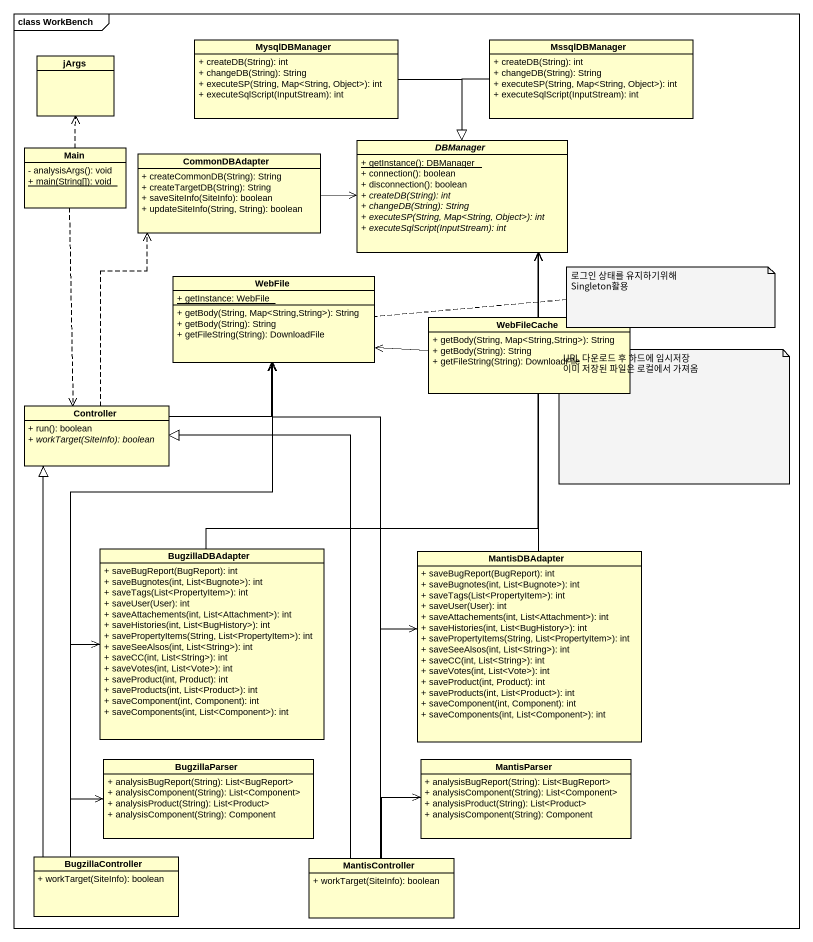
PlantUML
@startuml
mainframe class WorkBench
hide circle
hide empty members
skinparam classAttributeIconSize 0
class MysqlDBManager {
  + createDB(String): int
  + changeDB(String): String
  + executeSP(String, Map<String, Object>): int
  + executeSqlScript(InputStream): int
}
class MssqlDBManager {
  + createDB(String): int
  + changeDB(String): String
  + executeSP(String, Map<String, Object>): int
  + executeSqlScript(InputStream): int
}
class jArgs
class Main {
  - analysisArgs(): void
  {static} + main(String[]): void
}
class CommonDBAdapter {
  + createCommonDB(String): String
  + createTargetDB(String): String
  + saveSiteInfo(SiteInfo): boolean
  + updateSiteInfo(String, String): boolean
}
abstract class DBManager {
  {static} + getInstance(): DBManager
  + connection(): boolean
  + disconnection(): boolean
  {abstract} + createDB(String): int
  {abstract} + changeDB(String): String
  {abstract} + executeSP(String, Map<String, Object>): int
  {abstract} + executeSqlScript(InputStream): int
}
class WebFile {
  {static} + getInstance: WebFile
  + getBody(String, Map<String,String>): String
  + getBody(String): String
  + getFileString(String): DownloadFile
}
class WebFileCache {
  + getBody(String, Map<String,String>): String
  + getBody(String): String
  + getFileString(String): DownloadFile
}
class Controller {
  + run(): boolean
  {abstract} + workTarget(SiteInfo): boolean
}
class BugzillaDBAdapter {
  + saveBugReport(BugReport): int
  + saveBugnotes(int, List<Bugnote>): int
  + saveTags(List<PropertyItem>): int
  + saveUser(User): int
  + saveAttachements(int, List<Attachment>): int
  + saveHistories(int, List<BugHistory>): int
  + savePropertyItems(String, List<PropertyItem>): int
  + saveSeeAlsos(int, List<String>): int
  + saveCC(int, List<String>): int
  + saveVotes(int, List<Vote>): int
  + saveProduct(int, Product): int
  + saveProducts(int, List<Product>): int
  + saveComponent(int, Component): int
  + saveComponents(int, List<Component>): int
}
class MantisDBAdapter {
  + saveBugReport(BugReport): int
  + saveBugnotes(int, List<Bugnote>): int
  + saveTags(List<PropertyItem>): int
  + saveUser(User): int
  + saveAttachements(int, List<Attachment>): int
  + saveHistories(int, List<BugHistory>): int
  + savePropertyItems(String, List<PropertyItem>): int
  + saveSeeAlsos(int, List<String>): int
  + saveCC(int, List<String>): int
  + saveVotes(int, List<Vote>): int
  + saveProduct(int, Product): int
  + saveProducts(int, List<Product>): int
  + saveComponent(int, Component): int
  + saveComponents(int, List<Component>): int
}
class BugzillaParser {
  + analysisBugReport(String): List<BugReport>
  + analysisComponent(String): List<Component>
  + analysisProduct(String): List<Product>
  + analysisComponent(String): Component
}
class MantisParser {
  + analysisBugReport(String): List<BugReport>
  + analysisComponent(String): List<Component>
  + analysisProduct(String): List<Product>
  + analysisComponent(String): Component
}
class BugzillaController {
  + workTarget(SiteInfo): boolean
}
class MantisController {
  + workTarget(SiteInfo): boolean
}
MysqlDBManager --|> DBManager
MssqlDBManager --|> DBManager
Main .up.> jArgs
Main ..> Controller
CommonDBAdapter -right-> DBManager
WebFileCache -left-> WebFile
Controller .up.> CommonDBAdapter
Controller -up-> WebFile
BugzillaDBAdapter -up-> DBManager
MantisDBAdapter -up-> DBManager
BugzillaController -up-> WebFile
BugzillaController -up-|> Controller
BugzillaController -up-> BugzillaDBAdapter
BugzillaController -up-> BugzillaParser
MantisController -up-> WebFile
MantisController -up-|> Controller
MantisController -up-> MantisDBAdapter
MantisController -up-> MantisParser
note right of WebFile
  로그인 상태를 유지하기위해
  Singleton활용
end note
note right of WebFileCache
  URL 다운로드 후 하드에 임시저장
  이미 저장된 파일은 로컬에서 가져옴
end note
@enduml
